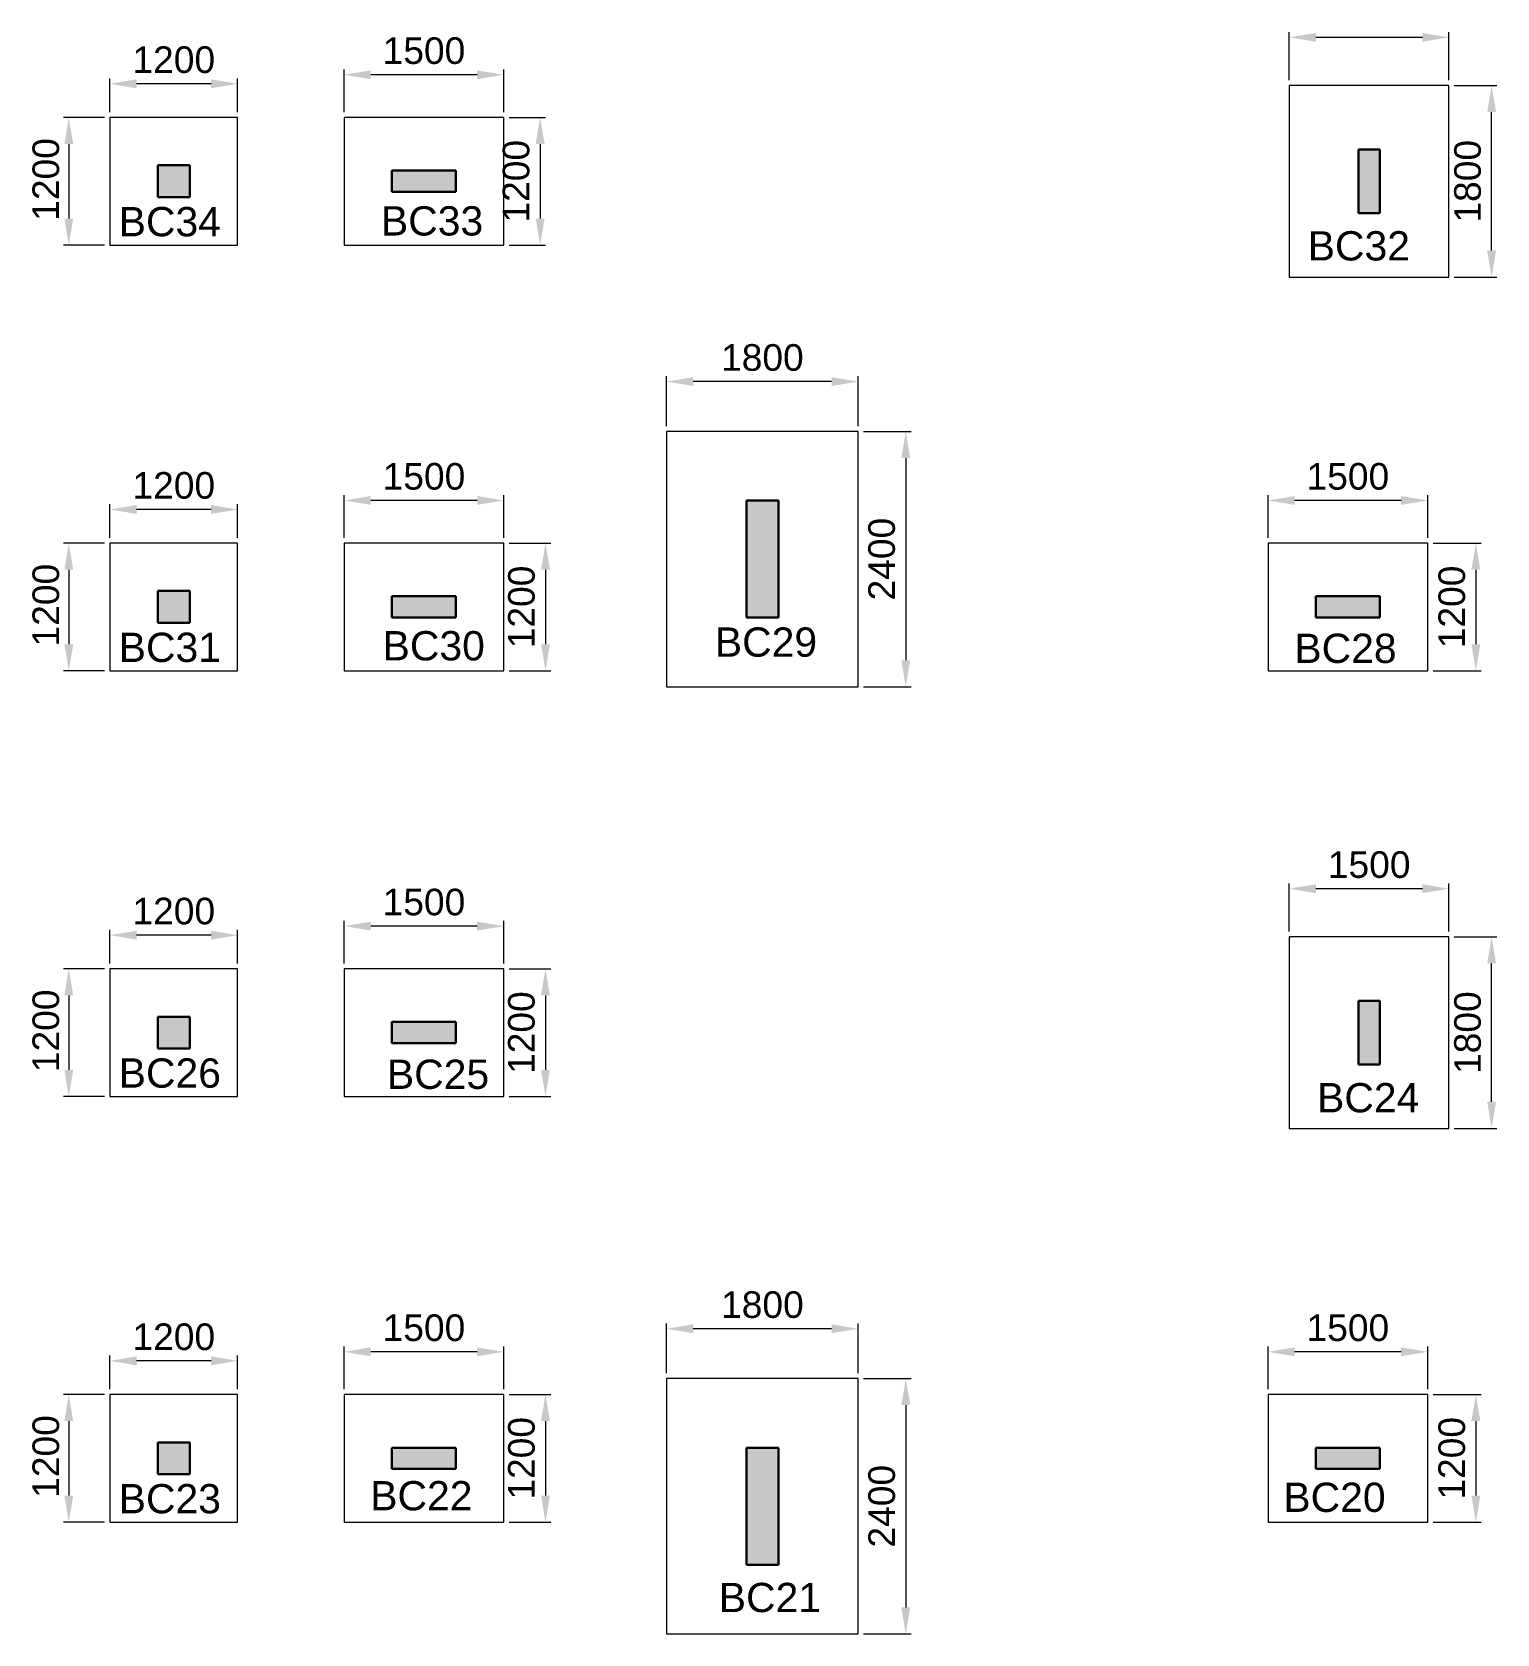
# Model space of a CAD drawing. Header units: metres. Extents: x 21100 to 202285, y -1545145 to -1477211.
# Drawn here: x 48352 to 62114, y -1515575 to -1500522 of the extents above; entities that cross this region are included whole.
import ezdxf
from ezdxf.enums import TextEntityAlignment as Align

# ---------------------------------------------------------------- set-up
doc = ezdxf.new("R2010")
doc.units = ezdxf.units.M
doc.header["$LTSCALE"] = 15
doc.header["$MEASUREMENT"] = 0
for name, color, linetype, lineweight in [('COLUMN HATCH_ASC', 155, 'Continuous', 0), ('COLUMN_ASC', 4, 'Continuous', 30), ('DIMENSION_ASC', 251, 'Continuous', 9), ('FOOTING_ASC', 10, 'Continuous', 15), ('NEW COLUMN NO._ ASC', 7, 'Continuous', 25)]:
    doc.layers.add(name, color=color, linetype=linetype, lineweight=lineweight)
doc.styles.add('ASC_DIMENSION', font='swiss.ttf', dxfattribs={"height": 250})
doc.styles.add('STANDERD ASC', font='swiss.ttf', dxfattribs={"height": 250})

msp = doc.modelspace()

# ---------------------------------------------------------------- hatches: boundary and pattern name
at = {"layer": 'COLUMN HATCH_ASC'}
h = msp.add_hatch(color=256, dxfattribs=at)
h.dxf.hatch_style = 1
h.paths.add_polyline_path([(60813.2, -1502224.1), (60813.2, -1501624.1), (61013.2, -1501624.1), (61013.2, -1502224.1)])
h = msp.add_hatch(color=256, dxfattribs=at)
h.dxf.hatch_style = 1
h.paths.add_polyline_path([(49533.2, -1501774.1), (49533.2, -1502074.1), (49833.2, -1502074.1), (49833.2, -1501774.1)])
h = msp.add_hatch(color=256, dxfattribs=at)
h.dxf.hatch_style = 1
h.paths.add_polyline_path([(51733.2, -1502024.1), (51733.2, -1501824.1), (52333.2, -1501824.1), (52333.2, -1502024.1)])
h = msp.add_hatch(color=256, dxfattribs=at)
h.dxf.hatch_style = 1
h.paths.add_polyline_path([(55062.9, -1506024.5), (55062.9, -1504924.5), (55362.9, -1504924.5), (55362.9, -1506024.5)])
h = msp.add_hatch(color=256, dxfattribs=at)
h.dxf.hatch_style = 1
h.paths.add_polyline_path([(49533.2, -1505774.1), (49533.2, -1506074.1), (49833.2, -1506074.1), (49833.2, -1505774.1)])
h = msp.add_hatch(color=256, dxfattribs=at)
h.dxf.hatch_style = 1
h.paths.add_polyline_path([(51733.2, -1506024.1), (51733.2, -1505824.1), (52333.2, -1505824.1), (52333.2, -1506024.1)])
h = msp.add_hatch(color=256, dxfattribs=at)
h.dxf.hatch_style = 1
h.paths.add_polyline_path([(60413.2, -1506024.1), (60413.2, -1505824.1), (61013.2, -1505824.1), (61013.2, -1506024.1)])
h = msp.add_hatch(color=256, dxfattribs=at)
h.dxf.hatch_style = 1
h.paths.add_polyline_path([(60813.2, -1510224.1), (60813.2, -1509624.1), (61013.2, -1509624.1), (61013.2, -1510224.1)])
h = msp.add_hatch(color=256, dxfattribs=at)
h.dxf.hatch_style = 1
h.paths.add_polyline_path([(49533.2, -1509774.1), (49533.2, -1510074.1), (49833.2, -1510074.1), (49833.2, -1509774.1)])
h = msp.add_hatch(color=256, dxfattribs=at)
h.dxf.hatch_style = 1
h.paths.add_polyline_path([(51733.2, -1510024.1), (51733.2, -1509824.1), (52333.2, -1509824.1), (52333.2, -1510024.1)])
h = msp.add_hatch(color=256, dxfattribs=at)
h.dxf.hatch_style = 1
h.paths.add_polyline_path([(49533.2, -1513774.1), (49533.2, -1514074.1), (49833.2, -1514074.1), (49833.2, -1513774.1)])
h = msp.add_hatch(color=256, dxfattribs=at)
h.dxf.hatch_style = 1
h.paths.add_polyline_path([(51733.2, -1514024.1), (51733.2, -1513824.1), (52333.2, -1513824.1), (52333.2, -1514024.1)])
h = msp.add_hatch(color=256, dxfattribs=at)
h.dxf.hatch_style = 1
h.paths.add_polyline_path([(55063.2, -1514924.5), (55063.2, -1513824.5), (55363.2, -1513824.5), (55363.2, -1514924.5)])
h = msp.add_hatch(color=256, dxfattribs=at)
h.dxf.hatch_style = 1
h.paths.add_polyline_path([(60413.2, -1514024.1), (60413.2, -1513824.1), (61013.2, -1513824.1), (61013.2, -1514024.1)])

# ---------------------------------------------------------------- linework, layer by layer
at = {"layer": 'COLUMN_ASC'}
for p, q in [((61013.2, -1501624.1, 0), (60813.2, -1501624.1, 0)), ((60813.2, -1501624.1, 0), (60813.2, -1502224.1, 0)), ((61013.2, -1502224.1, 0), (61013.2, -1501624.1, 0)), ((49533.2, -1501774.1, 0), (49833.2, -1501774.1, 0)), ((49533.2, -1502074.1, 0), (49533.2, -1501774.1, 0)), ((49833.2, -1501774.1, 0), (49833.2, -1502074.1, 0)), ((52333.2, -1501824.1, 0), (51733.2, -1501824.1, 0)), ((51733.2, -1501824.1, 0), (51733.2, -1502024.1, 0)), ((52333.2, -1502024.1, 0), (52333.2, -1501824.1, 0)), ((49833.2, -1502074.1, 0), (49533.2, -1502074.1, 0)), ((51733.2, -1502024.1, 0), (52333.2, -1502024.1, 0)), ((60813.2, -1502224.1, 0), (61013.2, -1502224.1, 0)), ((55362.9, -1504924.5, 0), (55062.9, -1504924.5, 0)), ((55062.9, -1504924.5, 0), (55062.9, -1506024.5, 0)), ((55362.9, -1506024.5, 0), (55362.9, -1504924.5, 0)), ((49533.2, -1505774.1, 0), (49833.2, -1505774.1, 0)), ((49533.2, -1506074.1, 0), (49533.2, -1505774.1, 0)), ((49833.2, -1505774.1, 0), (49833.2, -1506074.1, 0)), ((52333.2, -1505824.1, 0), (51733.2, -1505824.1, 0)), ((51733.2, -1505824.1, 0), (51733.2, -1506024.1, 0)), ((52333.2, -1506024.1, 0), (52333.2, -1505824.1, 0)), ((61013.2, -1505824.1, 0), (60413.2, -1505824.1, 0)), ((60413.2, -1505824.1, 0), (60413.2, -1506024.1, 0)), ((61013.2, -1506024.1, 0), (61013.2, -1505824.1, 0)), ((49833.2, -1506074.1, 0), (49533.2, -1506074.1, 0)), ((51733.2, -1506024.1, 0), (52333.2, -1506024.1, 0)), ((55062.9, -1506024.5, 0), (55362.9, -1506024.5, 0)), ((60413.2, -1506024.1, 0), (61013.2, -1506024.1, 0)), ((61013.2, -1509624.1, 0), (60813.2, -1509624.1, 0)), ((60813.2, -1509624.1, 0), (60813.2, -1510224.1, 0)), ((61013.2, -1510224.1, 0), (61013.2, -1509624.1, 0)), ((49533.2, -1509774.1, 0), (49833.2, -1509774.1, 0)), ((49533.2, -1510074.1, 0), (49533.2, -1509774.1, 0)), ((49833.2, -1509774.1, 0), (49833.2, -1510074.1, 0)), ((52333.2, -1509824.1, 0), (51733.2, -1509824.1, 0)), ((51733.2, -1509824.1, 0), (51733.2, -1510024.1, 0)), ((52333.2, -1510024.1, 0), (52333.2, -1509824.1, 0)), ((49833.2, -1510074.1, 0), (49533.2, -1510074.1, 0)), ((51733.2, -1510024.1, 0), (52333.2, -1510024.1, 0)), ((60813.2, -1510224.1, 0), (61013.2, -1510224.1, 0)), ((49533.2, -1513774.1, 0), (49833.2, -1513774.1, 0)), ((49533.2, -1514074.1, 0), (49533.2, -1513774.1, 0)), ((49833.2, -1513774.1, 0), (49833.2, -1514074.1, 0)), ((52333.2, -1513824.1, 0), (51733.2, -1513824.1, 0)), ((51733.2, -1513824.1, 0), (51733.2, -1514024.1, 0)), ((52333.2, -1514024.1, 0), (52333.2, -1513824.1, 0)), ((55363.2, -1513824.5, 0), (55063.2, -1513824.5, 0)), ((55063.2, -1513824.5, 0), (55063.2, -1514924.5, 0)), ((55363.2, -1514924.5, 0), (55363.2, -1513824.5, 0)), ((61013.2, -1513824.1, 0), (60413.2, -1513824.1, 0)), ((60413.2, -1513824.1, 0), (60413.2, -1514024.1, 0)), ((61013.2, -1514024.1, 0), (61013.2, -1513824.1, 0)), ((49833.2, -1514074.1, 0), (49533.2, -1514074.1, 0)), ((51733.2, -1514024.1, 0), (52333.2, -1514024.1, 0)), ((60413.2, -1514024.1, 0), (61013.2, -1514024.1, 0)), ((55063.2, -1514924.5, 0), (55363.2, -1514924.5, 0))]:
    msp.add_line(p, q, dxfattribs=at)
at = {"layer": 'DIMENSION_ASC'}
for p, q in [((60163.4, -1500974.1, 0), (60163.4, -1500521.8, 0)), ((61413.4, -1500571.8, 0), (60413.4, -1500571.8, 0)), ((61663.4, -1500974.1, 0), (61663.4, -1500521.8, 0)), ((51283.4, -1501274.1, 0), (51283.4, -1500873.5, 0)), ((52783.4, -1501274.1, 0), (52783.4, -1500873.5, 0)), ((49083.1, -1501274.1, 0), (49083.1, -1500958.2, 0)), ((50033.1, -1501008.2, 0), (49333.1, -1501008.2, 0)), ((50283.1, -1501274.1, 0), (50283.1, -1500958.2, 0)), ((52533.4, -1500923.5, 0), (51533.4, -1500923.5, 0)), ((61713.4, -1501024.1, 0), (62114.1, -1501024.1, 0)), ((49033.1, -1501324.1, 0), (48647, -1501324.1, 0)), ((52833.4, -1501324.1, 0), (53175.3, -1501324.1, 0)), ((62064.1, -1502574.1, 0), (62064.1, -1501274.1, 0)), ((48697, -1501574.1, 0), (48697, -1502274.1, 0)), ((53125.3, -1501574.1, 0), (53125.3, -1502274.1, 0)), ((49033.1, -1502524.1, 0), (48647, -1502524.1, 0)), ((52833.4, -1502524.1, 0), (53175.3, -1502524.1, 0)), ((61713.4, -1502824.1, 0), (62114.1, -1502824.1, 0)), ((54312.9, -1504224.5, 0), (54312.9, -1503756.5, 0)), ((56112.9, -1504224.5, 0), (56112.9, -1503756.5, 0)), ((55862.9, -1503806.5, 0), (54562.9, -1503806.5, 0)), ((56162.9, -1504274.5, 0), (56609.9, -1504274.5, 0)), ((56559.9, -1504524.5, 0), (56559.9, -1506424.5, 0)), ((49083.2, -1505274.1), (49083.2, -1504958.2)), ((50283.2, -1505274.1), (50283.2, -1504958.2)), ((51283.6, -1505274.2, 0), (51283.6, -1504873.5, 0)), ((52533.6, -1504923.5, 0), (51533.6, -1504923.5, 0)), ((52783.6, -1505274.2, 0), (52783.6, -1504873.5, 0)), ((59963.5, -1505274.1, 0), (59963.5, -1504873.5, 0)), ((61213.5, -1504923.5, 0), (60213.5, -1504923.5, 0)), ((61463.5, -1505274.1, 0), (61463.5, -1504873.5, 0)), ((50033.2, -1505008.2), (49333.2, -1505008.2)), ((49033.2, -1505324.1), (48647.1, -1505324.1)), ((52833.6, -1505324.2, 0), (53225.4, -1505324.2, 0)), ((61513.5, -1505324.1, 0), (61965.8, -1505324.1, 0)), ((48697.1, -1505574.1), (48697.1, -1506274.1)), ((53175.4, -1505574.2, 0), (53175.4, -1506274.2, 0)), ((61915.8, -1505574.1, 0), (61915.8, -1506274.1, 0)), ((49033.2, -1506524.1), (48647.1, -1506524.1)), ((52833.6, -1506524.2, 0), (53225.4, -1506524.2, 0)), ((61513.5, -1506524.1, 0), (61965.8, -1506524.1, 0)), ((56162.9, -1506674.5, 0), (56609.9, -1506674.5, 0)), ((60163.4, -1508974.1, 0), (60163.4, -1508521.8, 0)), ((61413.4, -1508571.8, 0), (60413.4, -1508571.8, 0)), ((61663.4, -1508974.1, 0), (61663.4, -1508521.8, 0)), ((51283.4, -1509274.1, 0), (51283.4, -1508873.5, 0)), ((52783.4, -1509274.1, 0), (52783.4, -1508873.5, 0)), ((49083.1, -1509274.1, 0), (49083.1, -1508958.2, 0)), ((50033.1, -1509008.2, 0), (49333.1, -1509008.2, 0)), ((50283.1, -1509274.1, 0), (50283.1, -1508958.2, 0)), ((52533.4, -1508923.5, 0), (51533.4, -1508923.5, 0)), ((61713.4, -1509024.1, 0), (62114.1, -1509024.1, 0)), ((49033.1, -1509324.1, 0), (48647, -1509324.1, 0)), ((52833.4, -1509324.1, 0), (53225.3, -1509324.1, 0)), ((62064.1, -1510574.1, 0), (62064.1, -1509274.1, 0)), ((48697, -1509574.1, 0), (48697, -1510274.1, 0)), ((53175.3, -1509574.1, 0), (53175.3, -1510274.1, 0)), ((49033.1, -1510524.1, 0), (48647, -1510524.1, 0)), ((52833.4, -1510524.1, 0), (53225.3, -1510524.1, 0)), ((61713.4, -1510824.1, 0), (62114.1, -1510824.1, 0)), ((54313.2, -1513124.5, 0), (54313.2, -1512656.5, 0)), ((55863.2, -1512706.5, 0), (54563.2, -1512706.5, 0)), ((56113.2, -1513124.5, 0), (56113.2, -1512656.5, 0)), ((51283.4, -1513274.1, 0), (51283.4, -1512873.5, 0)), ((52533.4, -1512923.5, 0), (51533.4, -1512923.5, 0)), ((52783.4, -1513274.1, 0), (52783.4, -1512873.5, 0)), ((59963.4, -1513274.1, 0), (59963.4, -1512873.5, 0)), ((61213.4, -1512923.5, 0), (60213.4, -1512923.5, 0)), ((61463.4, -1513274.1, 0), (61463.4, -1512873.5, 0)), ((49083.3, -1513274.2, 0), (49083.3, -1512958.2, 0)), ((50033.3, -1513008.2, 0), (49333.3, -1513008.2, 0)), ((50283.3, -1513274.2, 0), (50283.3, -1512958.2, 0)), ((56163.2, -1513174.5, 0), (56610.2, -1513174.5, 0)), ((49033.3, -1513324.2, 0), (48647.2, -1513324.2, 0)), ((52833.4, -1513324.1, 0), (53225.3, -1513324.1, 0)), ((61513.4, -1513324.1, 0), (61965.7, -1513324.1, 0)), ((56560.2, -1513424.5, 0), (56560.2, -1515324.5, 0)), ((48697.2, -1513574.2, 0), (48697.2, -1514274.2, 0)), ((53175.3, -1513574.1, 0), (53175.3, -1514274.1, 0)), ((61915.7, -1513574.1, 0), (61915.7, -1514274.1, 0)), ((49033.3, -1514524.2, 0), (48647.2, -1514524.2, 0)), ((52833.4, -1514524.1, 0), (53225.3, -1514524.1, 0)), ((61513.4, -1514524.1, 0), (61965.7, -1514524.1, 0)), ((56163.2, -1515574.5, 0), (56610.2, -1515574.5, 0))]:
    msp.add_line(p, q, dxfattribs=at)
for points in [[(60413.4, -1500530.2, 0), (60413.4, -1500613.5, 0), (60163.4, -1500571.8, 0)], [(61413.4, -1500613.5, 0), (61413.4, -1500530.2, 0), (61663.4, -1500571.8, 0)], [(51533.4, -1500881.8, 0), (51533.4, -1500965.1, 0), (51283.4, -1500923.5, 0)], [(52533.4, -1500965.1, 0), (52533.4, -1500881.8, 0), (52783.4, -1500923.5, 0)], [(49333.1, -1500966.5, 0), (49333.1, -1501049.9, 0), (49083.1, -1501008.2, 0)], [(50033.1, -1501049.9, 0), (50033.1, -1500966.5, 0), (50283.1, -1501008.2, 0)], [(62105.7, -1501274.1, 0), (62022.4, -1501274.1, 0), (62064.1, -1501024.1, 0)], [(48738.7, -1501574.1, 0), (48655.4, -1501574.1, 0), (48697, -1501324.1, 0)], [(53167, -1501574.1, 0), (53083.6, -1501574.1, 0), (53125.3, -1501324.1, 0)], [(48655.4, -1502274.1, 0), (48738.7, -1502274.1, 0), (48697, -1502524.1, 0)], [(53083.6, -1502274.1, 0), (53167, -1502274.1, 0), (53125.3, -1502524.1, 0)], [(62022.4, -1502574.1, 0), (62105.7, -1502574.1, 0), (62064.1, -1502824.1, 0)], [(54562.9, -1503764.9, 0), (54562.9, -1503848.2, 0), (54312.9, -1503806.5, 0)], [(55862.9, -1503848.2, 0), (55862.9, -1503764.9, 0), (56112.9, -1503806.5, 0)], [(56601.5, -1504524.5, 0), (56518.2, -1504524.5, 0), (56559.9, -1504274.5, 0)], [(49333.2, -1504966.5), (49333.2, -1505049.9), (49083.2, -1505008.2)], [(50033.2, -1505049.9), (50033.2, -1504966.5), (50283.2, -1505008.2)], [(51533.6, -1504881.9, 0), (51533.6, -1504965.2, 0), (51283.6, -1504923.5, 0)], [(52533.6, -1504965.2, 0), (52533.6, -1504881.9, 0), (52783.6, -1504923.5, 0)], [(60213.5, -1504881.8, 0), (60213.5, -1504965.1, 0), (59963.5, -1504923.5, 0)], [(61213.5, -1504965.1, 0), (61213.5, -1504881.8, 0), (61463.5, -1504923.5, 0)], [(48738.8, -1505574.1), (48655.5, -1505574.1), (48697.1, -1505324.1)], [(53217.1, -1505574.2, 0), (53133.8, -1505574.2, 0), (53175.4, -1505324.2, 0)], [(61957.5, -1505574.1, 0), (61874.2, -1505574.1, 0), (61915.8, -1505324.1, 0)], [(48655.5, -1506274.1), (48738.8, -1506274.1), (48697.1, -1506524.1)], [(53133.8, -1506274.2, 0), (53217.1, -1506274.2, 0), (53175.4, -1506524.2, 0)], [(61874.2, -1506274.1, 0), (61957.5, -1506274.1, 0), (61915.8, -1506524.1, 0)], [(56518.2, -1506424.5, 0), (56601.5, -1506424.5, 0), (56559.9, -1506674.5, 0)], [(60413.4, -1508530.2, 0), (60413.4, -1508613.5, 0), (60163.4, -1508571.8, 0)], [(61413.4, -1508613.5, 0), (61413.4, -1508530.2, 0), (61663.4, -1508571.8, 0)], [(49333.1, -1508966.5, 0), (49333.1, -1509049.8, 0), (49083.1, -1509008.2, 0)], [(50033.1, -1509049.8, 0), (50033.1, -1508966.5, 0), (50283.1, -1509008.2, 0)], [(51533.4, -1508881.8, 0), (51533.4, -1508965.1, 0), (51283.4, -1508923.5, 0)], [(52533.4, -1508965.1, 0), (52533.4, -1508881.8, 0), (52783.4, -1508923.5, 0)], [(62105.7, -1509274.1, 0), (62022.4, -1509274.1, 0), (62064.1, -1509024.1, 0)], [(48738.7, -1509574.1, 0), (48655.4, -1509574.1, 0), (48697, -1509324.1, 0)], [(53217, -1509574.1, 0), (53133.6, -1509574.1, 0), (53175.3, -1509324.1, 0)], [(48655.4, -1510274.1, 0), (48738.7, -1510274.1, 0), (48697, -1510524.1, 0)], [(53133.6, -1510274.1, 0), (53217, -1510274.1, 0), (53175.3, -1510524.1, 0)], [(62022.4, -1510574.1, 0), (62105.7, -1510574.1, 0), (62064.1, -1510824.1, 0)], [(54563.2, -1512664.8, 0), (54563.2, -1512748.2, 0), (54313.2, -1512706.5, 0)], [(55863.2, -1512748.2, 0), (55863.2, -1512664.8, 0), (56113.2, -1512706.5, 0)], [(51533.4, -1512881.8, 0), (51533.4, -1512965.2, 0), (51283.4, -1512923.5, 0)], [(52533.4, -1512965.2, 0), (52533.4, -1512881.8, 0), (52783.4, -1512923.5, 0)], [(60213.4, -1512881.8, 0), (60213.4, -1512965.2, 0), (59963.4, -1512923.5, 0)], [(61213.4, -1512965.2, 0), (61213.4, -1512881.8, 0), (61463.4, -1512923.5, 0)], [(49333.3, -1512966.6, 0), (49333.3, -1513049.9, 0), (49083.3, -1513008.2, 0)], [(50033.3, -1513049.9, 0), (50033.3, -1512966.6, 0), (50283.3, -1513008.2, 0)], [(56601.9, -1513424.5, 0), (56518.5, -1513424.5, 0), (56560.2, -1513174.5, 0)], [(48738.8, -1513574.2, 0), (48655.5, -1513574.2, 0), (48697.2, -1513324.2, 0)], [(53217, -1513574.1, 0), (53133.6, -1513574.1, 0), (53175.3, -1513324.1, 0)], [(61957.4, -1513574.1, 0), (61874, -1513574.1, 0), (61915.7, -1513324.1, 0)], [(48655.5, -1514274.2, 0), (48738.8, -1514274.2, 0), (48697.2, -1514524.2, 0)], [(53133.6, -1514274.1, 0), (53217, -1514274.1, 0), (53175.3, -1514524.1, 0)], [(61874, -1514274.1, 0), (61957.4, -1514274.1, 0), (61915.7, -1514524.1, 0)], [(56518.5, -1515324.5, 0), (56601.9, -1515324.5, 0), (56560.2, -1515574.5, 0)]]:
    msp.add_solid(points, dxfattribs=at)
at = {"layer": 'FOOTING_ASC'}
for p, q in [((61663.4, -1501024.1, 0), (60163.4, -1501024.1, 0)), ((60163.4, -1501024.1, 0), (60163.4, -1502824.1, 0)), ((61663.4, -1502824.1, 0), (61663.4, -1501024.1, 0)), ((50283.1, -1501324.1, 0), (49083.1, -1501324.1, 0)), ((49083.1, -1501324.1, 0), (49083.1, -1502524.1, 0)), ((50283.1, -1502524.1, 0), (50283.1, -1501324.1, 0)), ((52783.4, -1501324.1, 0), (51283.4, -1501324.1, 0)), ((51283.4, -1501324.1, 0), (51283.4, -1502524.1, 0)), ((52783.4, -1502524.1, 0), (52783.4, -1501324.1, 0)), ((49083.1, -1502524.1, 0), (50283.1, -1502524.1, 0)), ((51283.4, -1502524.1, 0), (52783.4, -1502524.1, 0)), ((60163.4, -1502824.1, 0), (61663.4, -1502824.1, 0)), ((56112.9, -1504274.5, 0), (54312.9, -1504274.5, 0)), ((54312.9, -1504274.5, 0), (54312.9, -1506674.5, 0)), ((56112.9, -1506674.5, 0), (56112.9, -1504274.5, 0)), ((50283.2, -1505324.1), (49083.2, -1505324.1)), ((49083.2, -1505324.1), (49083.2, -1506524.1)), ((50283.2, -1506524.1), (50283.2, -1505324.1)), ((52783.6, -1505324.2, 0), (51283.6, -1505324.2, 0)), ((51283.6, -1505324.2, 0), (51283.6, -1506524.2, 0)), ((52783.6, -1506524.2, 0), (52783.6, -1505324.2, 0)), ((61463.5, -1505324.1, 0), (59963.5, -1505324.1, 0)), ((59963.5, -1505324.1, 0), (59963.5, -1506524.1, 0)), ((61463.5, -1506524.1, 0), (61463.5, -1505324.1, 0)), ((49083.2, -1506524.1), (50283.2, -1506524.1)), ((51283.6, -1506524.2, 0), (52783.6, -1506524.2, 0)), ((59963.5, -1506524.1, 0), (61463.5, -1506524.1, 0)), ((54312.9, -1506674.5, 0), (56112.9, -1506674.5, 0)), ((61663.4, -1509024.1, 0), (60163.4, -1509024.1, 0)), ((60163.4, -1509024.1, 0), (60163.4, -1510824.1, 0)), ((61663.4, -1510824.1, 0), (61663.4, -1509024.1, 0)), ((50283.1, -1509324.1, 0), (49083.1, -1509324.1, 0)), ((49083.1, -1509324.1, 0), (49083.1, -1510524.1, 0)), ((50283.1, -1510524.1, 0), (50283.1, -1509324.1, 0)), ((52783.4, -1509324.1, 0), (51283.4, -1509324.1, 0)), ((51283.4, -1509324.1, 0), (51283.4, -1510524.1, 0)), ((52783.4, -1510524.1, 0), (52783.4, -1509324.1, 0)), ((49083.1, -1510524.1, 0), (50283.1, -1510524.1, 0)), ((51283.4, -1510524.1, 0), (52783.4, -1510524.1, 0)), ((60163.4, -1510824.1, 0), (61663.4, -1510824.1, 0)), ((56113.2, -1513174.5, 0), (54313.2, -1513174.5, 0)), ((54313.2, -1513174.5, 0), (54313.2, -1515574.5, 0)), ((56113.2, -1515574.5, 0), (56113.2, -1513174.5, 0)), ((50283.3, -1513324.2, 0), (49083.3, -1513324.2, 0)), ((49083.3, -1513324.2, 0), (49083.3, -1514524.2, 0)), ((50283.3, -1514524.2, 0), (50283.3, -1513324.2, 0)), ((52783.4, -1513324.1, 0), (51283.4, -1513324.1, 0)), ((51283.4, -1513324.1, 0), (51283.4, -1514524.1, 0)), ((52783.4, -1514524.1, 0), (52783.4, -1513324.1, 0)), ((61463.4, -1513324.1, 0), (59963.4, -1513324.1, 0)), ((59963.4, -1513324.1, 0), (59963.4, -1514524.1, 0)), ((61463.4, -1514524.1, 0), (61463.4, -1513324.1, 0)), ((49083.3, -1514524.2, 0), (50283.3, -1514524.2, 0)), ((51283.4, -1514524.1, 0), (52783.4, -1514524.1, 0)), ((59963.4, -1514524.1, 0), (61463.4, -1514524.1, 0)), ((54313.2, -1515574.5, 0), (56113.2, -1515574.5, 0))]:
    msp.add_line(p, q, dxfattribs=at)

# ---------------------------------------------------------------- texts
at = {"layer": 'DIMENSION_ASC', "color": 7, "char_height": 250, "attachment_point": 5, "style": 'ASC_DIMENSION'}
for s, insert in [('\\A1;1500', (52033.4, -1500698.5, 0)), ('\\A1;1200', (49683.1, -1500783.2, 0)), ('\\A1;1800', (55212.9, -1503581.5, 0)), ('\\A1;1200', (49683.2, -1504783.2)), ('\\A1;1500', (52033.6, -1504698.5, 0)), ('\\A1;1500', (60713.5, -1504698.5, 0)), ('\\A1;1500', (60913.4, -1508346.8, 0)), ('\\A1;1500', (52033.4, -1508698.5, 0)), ('\\A1;1200', (49683.1, -1508783.2, 0)), ('\\A1;1800', (55213.2, -1512481.5, 0)), ('\\A1;1500', (52033.4, -1512698.5, 0)), ('\\A1;1500', (60713.4, -1512698.5, 0)), ('\\A1;1200', (49683.3, -1512783.2, 0))]:
    msp.add_mtext(s, dxfattribs=dict(at, insert=insert))
at = {"layer": 'DIMENSION_ASC', "color": 7, "char_height": 250, "attachment_point": 5, "rotation": 90, "style": 'ASC_DIMENSION'}
for s, insert in [('\\A1;1200', (48482.1, -1501907, 0)), ('\\A1;1200', (52900.3, -1501924.1, 0)), ('\\A1;1800', (61839.1, -1501924.1, 0)), ('\\A1;2400', (56334.9, -1505474.5, 0)), ('\\A1;1200', (48482.3, -1505907)), ('\\A1;1200', (52950.4, -1505924.2, 0)), ('\\A1;1200', (61690.8, -1505924.1, 0)), ('\\A1;1200', (48482.2, -1509907, 0)), ('\\A1;1200', (52950.3, -1509924.1, 0)), ('\\A1;1800', (61839.1, -1509924.1, 0)), ('\\A1;1200', (48482.3, -1513907.1, 0)), ('\\A1;1200', (52950.3, -1513924.1, 0)), ('\\A1;1200', (61690.7, -1513924.1, 0)), ('\\A1;2400', (56335.2, -1514374.5, 0))]:
    msp.add_mtext(s, dxfattribs=dict(at, insert=insert))
at = {"layer": 'NEW COLUMN NO._ ASC', "color": 3, "style": 'STANDERD ASC'}
for s, p in [('BC34', (49646, -1502523.6, 0)), ('BC33', (52109.7, -1502516.4, 0)), ('BC32', (60816.4, -1502750.8)), ('BC31', (49646.1, -1506523.6, 0)), ('BC30', (52125.4, -1506508.6, 0)), ('BC29', (55247, -1506474, 0)), ('BC28', (60691.2, -1506532.6, 0)), ('BC26', (49646, -1510523.6, 0)), ('BC25', (52166, -1510535.3, -4047.6)), ('BC24', (60904.6, -1510755.5, 0)), ('BC22', (52009.1, -1514495.4, 0)), ('BC20', (60587.7, -1514510.3, -4047.6)), ('BC23', (49646.1, -1514523.6, 0)), ('BC21', (55283.6, -1515451.8, 0))]:
    msp.add_text(s, height=275, dxfattribs=at).set_placement(p, align=Align.BOTTOM_CENTER)

doc.saveas('drawing.dxf')
